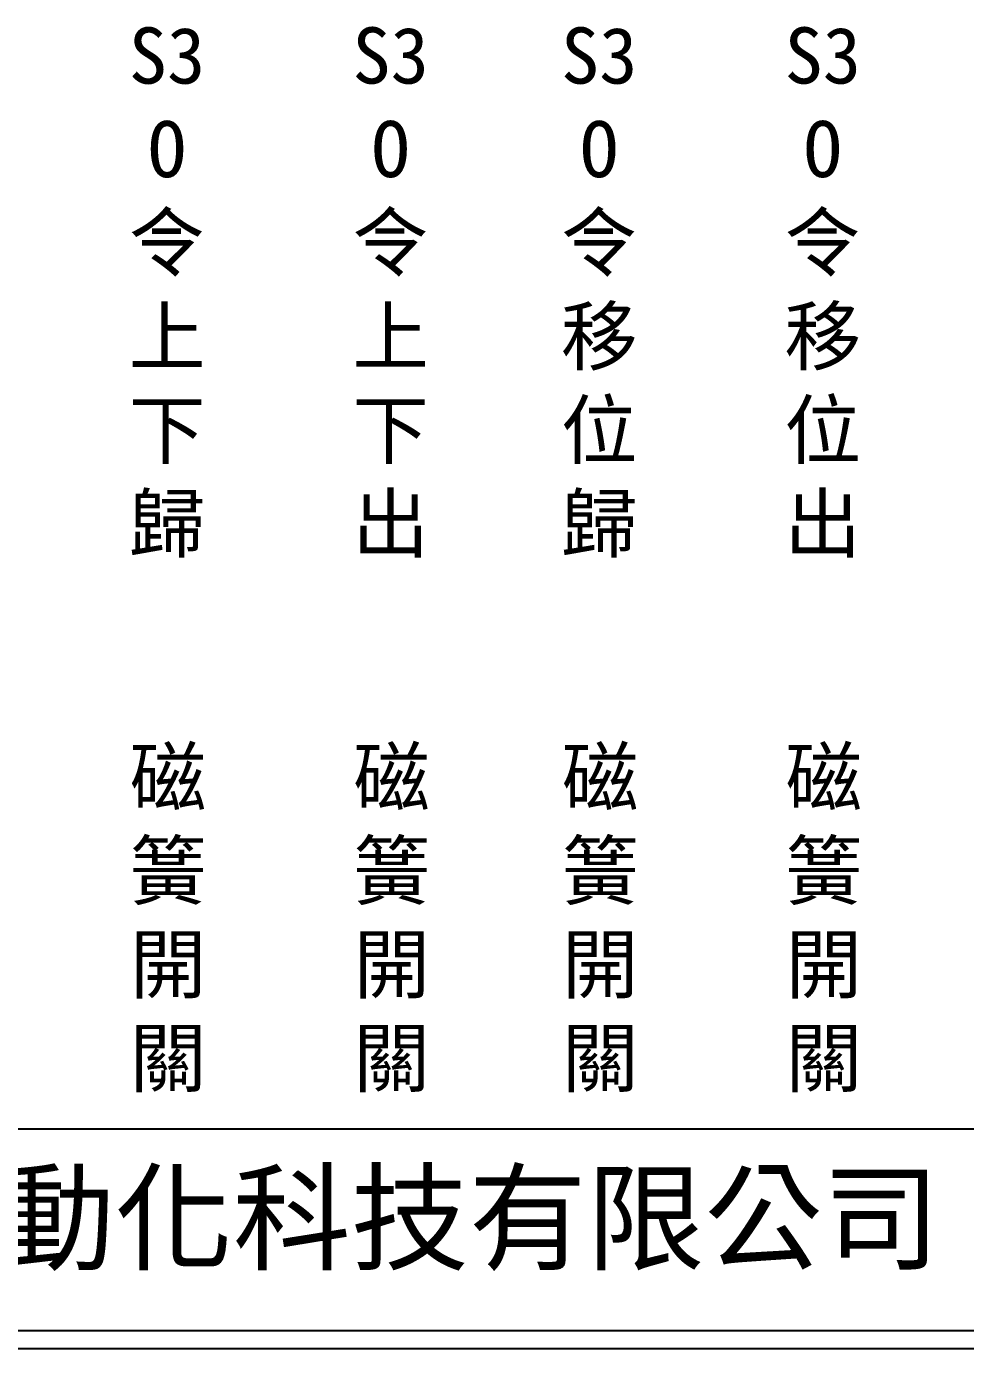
# Model space of a CAD drawing. Extents: x 325 to 612, y 3 to 207.
# Drawn here: x 390.5 to 455.7, y 3 to 94.8 of the extents above; entities that cross this region are included whole.
import ezdxf

# ---------------------------------------------------------------- set-up
doc = ezdxf.new("R2010")
doc.units = 0
doc.layers.add('圖框層', color=7, linetype='CONTINUOUS')
doc.layers.add('標尺寸層', color=3, linetype='CONTINUOUS')
doc.styles.add('CNS', font='romanc.shx', dxfattribs={"bigfont": 'chineset.shx'})
doc.styles.add('STSL', font='KAIU.TTF')

msp = doc.modelspace()

# ---------------------------------------------------------------- linework, layer by layer
at = {"layer": '圖框層', "color": 7}
for p, q in [((326.569, 18.25), (611.07, 18.25)), ((326.569, 4.25), (611.07, 4.25)), ((325.319, 3), (612.319, 3))]:
    msp.add_line(p, q, dxfattribs=at)

# ---------------------------------------------------------------- texts
at = {"layer": '圖框層', "color": 4, "style": 'STSL'}
msp.add_text('泓陞自動化科技有限公司', height=6, dxfattribs=at).set_placement((363.923, 9.076))
at = {"layer": '標尺寸層', "color": 7, "char_height": 3.9, "width": 4.96081, "attachment_point": 5, "style": 'CNS'}
for s, insert in [('{\\fDFKai-SB|b0|i0|c136|p65;S3\\PO令上下歸}', (400.269, 76.337)), ('{\\fDFKai-SB|b0|i0|c136|p65;S3\\PO令上下出}', (415.789, 76.337)), ('{\\fDFKai-SB|b0|i0|c136|p65;S3\\PO令移位歸}', (430.269, 76.337)), ('{\\fDFKai-SB|b0|i0|c136|p65;S3\\PO令移位出}', (445.789, 76.337)), ('{\\fDFKai-SB|b0|i0|c136|p65;磁簧開關}', (400.342, 32.72)), ('{\\fDFKai-SB|b0|i0|c136|p65;磁簧開關}', (415.862, 32.72)), ('{\\fDFKai-SB|b0|i0|c136|p65;磁簧開關}', (430.342, 32.72)), ('{\\fDFKai-SB|b0|i0|c136|p65;磁簧開關}', (445.862, 32.72))]:
    msp.add_mtext(s, dxfattribs=dict(at, insert=insert))

doc.saveas('drawing.dxf')
